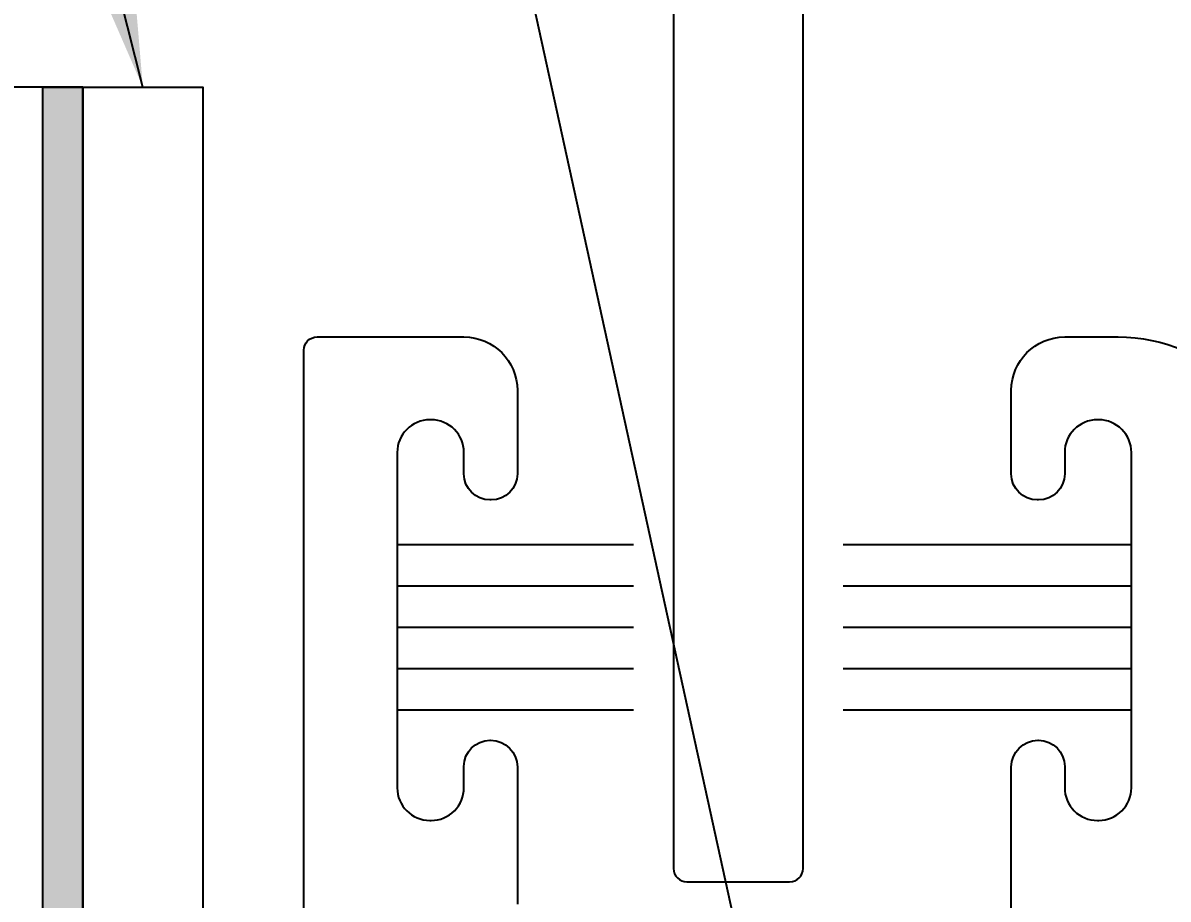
# Model space of a CAD drawing. Extents: x 0 to 79.8, y 0 to 38.2.
# Drawn here: x 5.604 to 6.461, y 29.934 to 30.59 of the extents above; entities that cross this region are included whole.
import ezdxf

# ---------------------------------------------------------------- set-up
doc = ezdxf.new("R2010")
doc.units = 0
doc.header["$MEASUREMENT"] = 0
doc.layers.get('0').update_dxf_attribs({"linetype": 'CONTINUOUS'})
doc.layers.get('DEFPOINTS').update_dxf_attribs({"color": 1, "linetype": 'CONTINUOUS'})
for name, color, linetype in [('DIM', 4, 'CONTINUOUS'), ('FRAME', 1, 'CONTINUOUS'), ('SEAL', 7, 'CONTINUOUS'), ('SILL-PAN', 7, 'CONTINUOUS'), ('TEXT', 7, 'CONTINUOUS'), ('TITLE-BLOCK', 7, 'CONTINUOUS'), ('VENT', 5, 'CONTINUOUS'), ('WATERPROOF_MATL', 5, 'CONTINUOUS')]:
    doc.layers.add(name, color=color, linetype=linetype)
doc.styles.add('ROMANS', font='romans')
doc.styles.get("Standard").update_dxf_attribs({"font": 'simplex.shx'})
doc.dimstyles.new('QUARTER', dxfattribs={"dimscale": 4, "dimtxt": 0.06, "dimasz": 0.04999999999999999, "dimexe": 0.06, "dimexo": 0.032, "dimgap": 0.021, "dimtad": 0, "dimdec": 4, "dimzin": 4, "dimdsep": 46, "dimlunit": 5, "dimtxsty": 'ROMANS', "dimcen": 0.09, "dimadec": 0, "dimazin": 1, "dimtfac": 1, "dimtdec": 4, "dimtofl": 0, "dimtmove": 0, "dimatfit": 3, "dimfxl": 0, "dimtolj": 1, "dimtzin": 0, "dimarcsym": 0})
doc.dimstyles.new('QUARTER HORIZONTAL', dxfattribs={"dimscale": 4, "dimtxt": 0.06, "dimasz": 0.04999999999999999, "dimexe": 0.06, "dimexo": 0.032, "dimgap": 0.021, "dimtad": 0, "dimtih": 1, "dimtoh": 1, "dimdec": 4, "dimzin": 4, "dimdsep": 46, "dimlunit": 5, "dimtxsty": 'Standard', "dimcen": 0.09, "dimadec": 0, "dimazin": 1, "dimtfac": 1, "dimtdec": 4, "dimtofl": 0, "dimtmove": 0, "dimatfit": 3, "dimfxl": 0, "dimtolj": 1, "dimtzin": 0, "dimarcsym": 0})
doc.dimstyles.get("Standard").update_dxf_attribs({"dimtxt": 0.18, "dimasz": 0.18, "dimexe": 0.18, "dimexo": 0.0625, "dimgap": 0.09, "dimtad": 0, "dimtih": 1, "dimtoh": 1, "dimdec": 4, "dimzin": 0, "dimdsep": 46, "dimtxsty": 'Standard', "dimcen": 0.09, "dimadec": 0, "dimazin": 0, "dimtfac": 1, "dimtdec": 4, "dimtofl": 0, "dimtmove": 0, "dimatfit": 3, "dimfxl": 0, "dimtolj": 1, "dimtzin": 0, "dimarcsym": 0})

# ---------------------------------------------------------------- blocks, each defined once
blk = doc.blocks.new('*D127')
at = {"layer": 'DEFPOINTS', "color": 0}
for p in [(1.692680698425358, 29.64502077029914), (5.81389900099469, 29.64502077029914), (5.684648391647778, 28.51452125751251)]:
    blk.add_point(p, dxfattribs=at)
at = {"layer": 'TITLE-BLOCK', "color": 0, "lineweight": -2}
for p, q in [((1.692680698425358, 29.84502077029914), (1.692680698425358, 30.04502077029914)), ((5.68589900099469, 29.64502077029914), (1.452680698425357, 29.64502077029914)), ((5.556648391647778, 28.51452125751251), (1.452680698425358, 28.51452125751251)), ((1.692680698425358, 28.31452125751251), (1.692680698425358, 28.11452125751251))]:
    blk.add_line(p, q, dxfattribs=at)
at = {"layer": 'TITLE-BLOCK', "color": 0}
for points in [[(1.659347365092025, 29.84502077029914), (1.726014031758691, 29.84502077029914), (1.692680698425358, 29.64502077029914)], [(1.659347365092025, 28.31452125751251), (1.726014031758691, 28.31452125751251), (1.692680698425358, 28.51452125751251)]]:
    blk.add_solid(points, dxfattribs=at)
at = {"layer": 'TITLE-BLOCK', "color": 0, "insert": (1.692680698425366, 29.06452101390576), "char_height": 0.24, "attachment_point": 5}
blk.add_mtext('\\A1;1{\\H1x;\\S1/8;}"', dxfattribs=at)
blk = doc.blocks.new('*D128')
at = {"color": 0, "lineweight": -2}
for p, q in [((0.7658476520794513, 35.37450990862439), (0.7658476520794516, 33.85422986878273)), ((0.7658476520794528, 28.71452125751251), (0.7658476520794525, 30.23480129735416)), ((5.556648391647778, 28.51452125751251), (0.5258476520794524, 28.51452125751251))]:
    blk.add_line(p, q, dxfattribs=at)
at = {"color": 0}
for points in [[(0.7325143187461178, 35.37450990862439), (0.7991809854127846, 35.37450990862439), (0.7658476520794513, 35.57450990862439)], [(0.7325143187461194, 28.71452125751251), (0.7991809854127861, 28.71452125751251), (0.7658476520794528, 28.51452125751251)]]:
    blk.add_solid(points, dxfattribs=at)
at = {"layer": 'DEFPOINTS', "color": 0}
for p in [(0.7658476520794513, 35.57450990862439), (6.132512048931627, 35.57450990862439), (5.684648391647778, 28.51452125751251)]:
    blk.add_point(p, dxfattribs=at)
at = {"color": 0, "insert": (0.7658476520794609, 32.04451558306844), "char_height": 0.24, "attachment_point": 5, "rotation": 90, "style": 'ROMANS'}
blk.add_mtext('\\A1;NET FRAME HEIGHT', dxfattribs=at)
blk = doc.blocks.new('*D129')
at = {"layer": 'DEFPOINTS', "color": 0}
for p in [(2.796637917776359, 35.09702125751181), (6.121898797879066, 35.09702125751181), (4.735086744330866, 30.54202125751254)]:
    blk.add_point(p, dxfattribs=at)
at = {"layer": 'TITLE-BLOCK', "color": 0, "lineweight": -2}
for p, q in [((5.993898797879065, 35.09702125751181), (2.55663791777636, 35.09702125751181)), ((2.79663791777636, 34.8970212575118), (2.79663791777636, 33.18352125751217)), ((2.796637917776361, 30.74202125751254), (2.79663791777636, 32.45552125751217)), ((4.607086744330866, 30.54202125751254), (2.556637917776361, 30.54202125751254))]:
    blk.add_line(p, q, dxfattribs=at)
at = {"layer": 'TITLE-BLOCK', "color": 0}
for points in [[(2.763304584443027, 34.8970212575118), (2.829971251109693, 34.8970212575118), (2.796637917776359, 35.09702125751181)], [(2.763304584443028, 30.74202125751254), (2.829971251109694, 30.74202125751254), (2.796637917776361, 30.54202125751254)]]:
    blk.add_solid(points, dxfattribs=at)
at = {"layer": 'TITLE-BLOCK', "color": 0, "insert": (2.796637917776369, 32.81952125751216), "char_height": 0.24, "attachment_point": 5}
blk.add_mtext('\\A1;4{\\H1x;\\S9/16;}"', dxfattribs=at)
blk = doc.blocks.new('*D131')
at = {"color": 0, "lineweight": -2}
for p, q in [((1.692680698425357, 35.37450990862438), (1.692680698425357, 35.22519391089033)), ((1.692680698425358, 29.84502077029913), (1.692680698425358, 29.99433676803319)), ((5.68589900099469, 29.64502077029913), (1.452680698425358, 29.64502077029913))]:
    blk.add_line(p, q, dxfattribs=at)
at = {"color": 0}
for points in [[(1.659347365092024, 35.37450990862438), (1.72601403175869, 35.37450990862438), (1.692680698425357, 35.57450990862439)], [(1.659347365092025, 29.84502077029913), (1.726014031758691, 29.84502077029913), (1.692680698425358, 29.64502077029913)]]:
    blk.add_solid(points, dxfattribs=at)
at = {"layer": 'DEFPOINTS', "color": 0}
for p in [(1.692680698425357, 35.57450990862439), (6.13251204893157, 35.57450990862439), (5.81389900099469, 29.64502077029913)]:
    blk.add_point(p, dxfattribs=at)
at = {"color": 0, "insert": (1.692680698425366, 32.60976533946175), "char_height": 0.24, "attachment_point": 5, "rotation": 90, "style": 'ROMANS'}
blk.add_mtext('\\A1;JAMB HEIGHT (NHF-1.125")', dxfattribs=at)
blk = doc.blocks.new('3027 MAMMOTH B-RAIL')
at = {"color": 0}
blk.add_lwpolyline([(-0.6770000000000032, 0.9930000000000057), (-0.6770000000000032, -4.116, 0.414213562373017), (-0.6670000000000007, -4.125999999999995), (-0.5899999999999999, -4.125999999999998, 0.414213562373017), (-0.5799999999999983, -4.116), (-0.5800000000000018, -2.648999999999997, -0.4142135623731118), (-0.5489999999999977, -2.617999999999997), (-0.4750000000000014, -2.617999999999999), (-0.4750000000000014, -2.556000000000001), (-0.5079999999999991, -2.556000000000001, -0.4142135623730987), (-0.5800000000000018, -2.483999999999998), (-0.5800000000000018, -0.6649999999999991, -0.4142135623730689)], format="xyb", dxfattribs=at)
blk = doc.blocks.new('*U110')
at = {"layer": 'FRAME'}
for points in [[(0, -0.4875301427794057), (0, -0.3980004872134373), (0, 0, -0.4142135623730691), (0.009999999999990905, 0.009999999999990905), (0.1200000000000045, 0.009999999999990905, -0.4142135623731015), (0.1599999999999682, -0.02999999999997272), (0.1599999999999682, -0.09249999999997272, -0.4142135623730951), (0.1404999999999745, -0.1119999999999663), (0.1394999999999982, -0.1119999999999663, -0.4142135623730951), (0.1200000000000045, -0.09249999999997272), (0.1200000000000045, -0.07650000000001, 0.4142135623730951), (0.09550000000001546, -0.05199999999996407), (0.09450000000003911, -0.05199999999996407, 0.4142135623730844), (0.07000000000005002, -0.07650000000001), (0.07000000000005002, -0.3274999999999864, 0.4142135623730951), (0.0945000000001528, -0.3519999999999754), (0.09550000000012915, -0.3519999999999754, 0.4142135623731057), (0.1200000000001182, -0.3274999999999864), (0.1200000000000045, -0.3114999999999668, -0.4142135623730951), (0.1394999999999982, -0.2919999999999732), (0.1399999999999864, -0.2919999999999732, -0.414213562373108), (0.1599999999999682, -0.3120000000000118), (0.1599999999999682, -0.4147658972592581, -0.2504916501726707)], [(0.5299999999999727, -0.5499509744269062), (0.5299999999999727, -0.3659999999999854), (0.5299999999999727, -0.3120000000000118, -0.414213562373108), (0.5500000000000682, -0.2919999999999732), (0.5505000000000564, -0.2919999999999732, -0.4142135623730951), (0.57000000000005, -0.3114999999999668), (0.5699999999999363, -0.3274999999999864, 0.4142135623731057), (0.5944999999999254, -0.3519999999999754), (0.5954999999999018, -0.3519999999999754, 0.4142135623730951), (0.6199999999998909, -0.3274999999999864), (0.6200000000000045, -0.07650000000001, 0.4142135623730844), (0.5955000000000155, -0.05199999999996407), (0.5945000000000391, -0.05199999999996407, 0.4142135623730951), (0.57000000000005, -0.07650000000001), (0.57000000000005, -0.09249999999997272, -0.4142135623730951), (0.5505000000000564, -0.1119999999999663), (0.54950000000008, -0.1119999999999663, -0.4142135623730951), (0.5299999999999727, -0.09249999999997272), (0.5299999999999727, -0.02999999999997272, -0.4142135623731015), (0.57000000000005, 0.009999999999990905), (0.5927576328496116, 0.009999999999990905), (0.6100000000000136, 0.009999999999990905, -0.4142135623730951), (0.7350000000000136, -0.1150000000000091)]]:
    blk.add_lwpolyline(points, format="xyb", dxfattribs=at)
at = {"layer": 'SEAL'}
for p, q in [((0.2469997968844287, -0.1455206508697415), (0.0700000000000216, -0.1455206508697415)), ((0.6199999999998624, -0.1455206508697984), (0.4039997968844329, -0.1455206508697984)), ((0.2469997968844287, -0.1765206508697474), (0.0700000000000216, -0.1765206508697474)), ((0.6199999999998624, -0.1765206508698043), (0.403999796884433, -0.1765206508698043)), ((0.2469997968844287, -0.2075206508697534), (0.0700000000000216, -0.2075206508697534)), ((0.6199999999998624, -0.2075206508698102), (0.4039997968844331, -0.2075206508698102)), ((0.2469997968844287, -0.2385206508697618), (0.0700000000000216, -0.2385206508697308)), ((0.6199999999998624, -0.2385206508698161), (0.4039997968844332, -0.2385206508697792)), ((0.2469997968844287, -0.2695206508697678), (0.0700000000000216, -0.2695206508697368)), ((0.6199999999998624, -0.269520650869822), (0.4039997968844333, -0.2695206508697852))]:
    blk.add_line(p, q, dxfattribs=at)
at = {"layer": 'VENT'}
blk.add_blockref('3027 MAMMOTH B-RAIL', (0.9539997968844318, 3.727999999999327), dxfattribs=at)

msp = doc.modelspace()

# ---------------------------------------------------------------- hatches: boundary and pattern name
at = {"layer": 'TITLE-BLOCK'}
h = msp.add_hatch(dxfattribs=at)
h.set_pattern_fill('AR-CONC', color=256, scale=0.1, style=0)
h.set_pattern_definition([(49.99999999999999, (79.89276619132715, 29.92362704895002), (0.7172601826007535, -0.06275213498259512), [0.07500000000000001, -0.8250000000000001]), (355, (79.89276619132715, 29.92362704895002), (-0.138751333613, 0.7521921337000119), [0.06, -0.66]), (100.4514, (79.95253787132714, 29.91839770895002), (0.5785093817140216, 0.6894395420609536), [0.06374018999999984, -0.7011421119999985]), (46.18420000000002, (79.89276619132715, 30.12362704895001), (1.067241048625645, -0.1655190143290181), [0.1124999999999999, -1.237499999999998]), (96.6356, (79.98170293632714, 30.10983374195001), (0.9346627055487033, 0.9741178709004418), [0.095610288, -1.051713]), (351.1842, (79.89276619132715, 30.12362704895001), (0.9346619451336272, 0.9741186009253247), [0.09000000000000001, -0.9900000000000001]), (21, (79.99276619132715, 30.07362704895002), (0.5969070521184617, -0.4026188906653388), [0.07500000000000001, -0.8250000000000001]), (326.0000000000001, (79.99276619132715, 30.07362704895002), (0.2433153319215817, 0.7251500450468531), [0.06, -0.66]), (71.4514, (80.04250842432714, 30.04007544295001), (0.84022262858149, 0.3225304967099524), [0.06374019000000002, -0.701142112]), (37.50000000000001, (79.89276619132715, 29.92362704895002), (0.01215985531729067, 0.3328938538313115), [0, -0.652, 0, -0.67, 0, -0.6625000000000001]), (7.499999999999999, (79.89276619132715, 29.92362704895002), (0.2630695374421486, 0.3944117118823602), [0, -0.382, 0, -0.637, 0, -0.2525]), (327.5, (79.66976619132714, 29.92362704895002), (0.5338224361724091, -0.0225548717343798), [0, -0.25, 0, -0.78, 0, -1.035]), (317.5, (79.56976619132715, 29.92362704895002), (0.5831861693423862, 0.1001049823323176), [0, -0.325, 0, -0.518, 0, -0.735])])
h.paths.add_polyline_path([(5.618398391647808, 28.48452125751254), (5.618398391647808, 30.54202125751252), (4.735086744330864, 30.54202125751252), (4.595865830906327, 30.28026609836034), (4.541747924227067, 29.55261745863174), (4.595865830906313, 28.72812854685083), (4.931701386718537, 27.44831252893766), (5.605651245429073, 26.71174469268729), (8.308192065218087, 26.3388048053188), (11.73280755635393, 26.45896752684252), (12.46652686543366, 27.20471871949417), (12.72981719177287, 28.01885563655618), (12.85408377354051, 28.9659560932122), (12.83899257713252, 29.97162009354343), (12.81493030450726, 30.54202125751252), (11.73339839164802, 30.54202125751252), (11.73339839164802, 28.48452125751255), (11.61514839164806, 28.48452125751255), (11.61514839164806, 28.08081338042908), (11.76381235552793, 27.93214941654917), (11.67440940496147, 27.75586539057382), (11.79795696100916, 27.60500637945493), (11.65536935013176, 27.44157707031103), (11.77862632911194, 27.24546135458), (11.70406951281018, 26.92201019952709), (11.36317464600194, 26.96169947420138), (11.01362131201053, 26.77975836972116), (10.82969987892433, 26.84446294603385), (10.51528194559945, 26.75632195925386), (10.29573677070847, 26.94052087166045), (9.690130803608668, 26.79252296487719), (9.463531225036263, 26.95881316308395), (9.531557662798718, 27.2637334562596), (9.384007561734165, 27.43246144790804), (9.480575338341048, 27.78380751313909), (9.406537794889012, 27.90535070281872), (9.552648391648006, 28.08081338042912), (9.552648391648063, 28.48452125751255)])
at = {"layer": 'WATERPROOF_MATL'}
msp.add_hatch(color=7, dxfattribs=at).paths.add_polyline_path([(5.648398391647895, 30.54202125751252), (5.648398391647781, 28.51452125751255), (11.70339839164793, 28.51452125751255), (11.70339839164793, 30.54202125751252), (11.73339839164802, 30.54202125751252), (11.73339839164802, 28.48452125751252), (5.618398391647808, 28.48452125751252), (5.618398391647808, 30.54202125751252)])

# ---------------------------------------------------------------- linework, layer by layer
at = {"layer": 'SILL-PAN', "color": 7}
msp.add_lwpolyline([(5.648398391647895, 30.54202125751252), (5.738398391647927, 30.54202125751252), (5.738398391647927, 28.60452125751252), (11.6133983916479, 28.60452125751252), (11.6133983916479, 30.54202125751252), (11.70339839164793, 30.54202125751252), (11.70339839164793, 28.51452125751255), (5.648398391647781, 28.51452125751255)], close=True, dxfattribs=at)
at = {"layer": 'TITLE-BLOCK'}
msp.add_line((5.648398391647895, 30.54202125751252), (5.148398391647895, 30.54202125751252), dxfattribs=at)
at = {"layer": 'WATERPROOF_MATL', "color": 7}
msp.add_lwpolyline([(5.648398391647895, 30.54202125751252), (5.648398391647781, 28.51452125751255), (11.70339839164793, 28.51452125751255), (11.70339839164793, 30.54202125751252), (11.73339839164802, 30.54202125751252), (11.73339839164802, 28.48452125751252), (5.618398391647808, 28.48452125751252), (5.618398391647808, 30.54202125751252)], close=True, dxfattribs=at)

# ---------------------------------------------------------------- block references
at = {"layer": 'DIM'}
msp.add_blockref('*U110', (5.813898594763479, 30.34502125751246), dxfattribs=at)

# ---------------------------------------------------------------- dimensions: what is measured, and where the dimension line sits
for base, p1, p2, text, picture, middle in [((0.7658476520794513, 35.57450990862439), (5.684648391647777, 28.51452125751249), (6.132512048931623, 35.57450990862438), 'NET FRAME HEIGHT', '*D128', (0.7658476520794609, 32.04451558306844)), ((1.692680698425357, 35.57450990862439), (5.813899000994688, 29.64502077029912), (6.132512048931567, 35.57450990862437), 'JAMB HEIGHT (NHF-1.125")', '*D131', (1.692680698425366, 32.60976533946175))]:
    dim = msp.add_linear_dim(base=base, p1=p1, p2=p2, angle=90, text=text, dimstyle='QUARTER', override={"dimpost": '"', "dimse2": 1})
    dim.commit()
    dim.dimension.update_dxf_attribs({"geometry": picture, "text_midpoint": middle})
at = {"layer": 'TITLE-BLOCK'}
dim = msp.add_linear_dim(base=(2.796637917776359, 35.09702125751181), p1=(4.735086744330864, 30.54202125751252), p2=(6.121898797879062, 35.09702125751179), angle=90, dimstyle='QUARTER HORIZONTAL', override={"dimpost": '"'}, dxfattribs=at)
dim.commit()
dim.dimension.update_dxf_attribs({"geometry": '*D129', "text_midpoint": (2.796637917776369, 32.81952125751216)})
dim = msp.add_linear_dim(base=(1.692680698425358, 29.64502077029914), p1=(5.684648391647777, 28.51452125751249), p2=(5.813899000994688, 29.64502077029913), angle=90, dimstyle='QUARTER HORIZONTAL', override={"dimpost": '"'}, dxfattribs=at)
dim.commit()
dim.dimension.update_dxf_attribs({"geometry": '*D127', "text_midpoint": (1.692680698425366, 29.06452101390576), "dimtype": 160})

# ---------------------------------------------------------------- leaders
at = {"layer": 'TEXT'}
for points in [[(6.182678470508897, 29.70702077029902), (5.549301305930619, 32.59786774373532), (5.174301305930619, 32.59786774373532)], [(5.693398391647911, 30.54202125751252), (5.381708296513814, 31.77701045883854), (5.006708296513814, 31.77701045883854)]]:
    msp.add_leader(points, dimstyle='Standard', dxfattribs=at)

doc.saveas('drawing.dxf')
